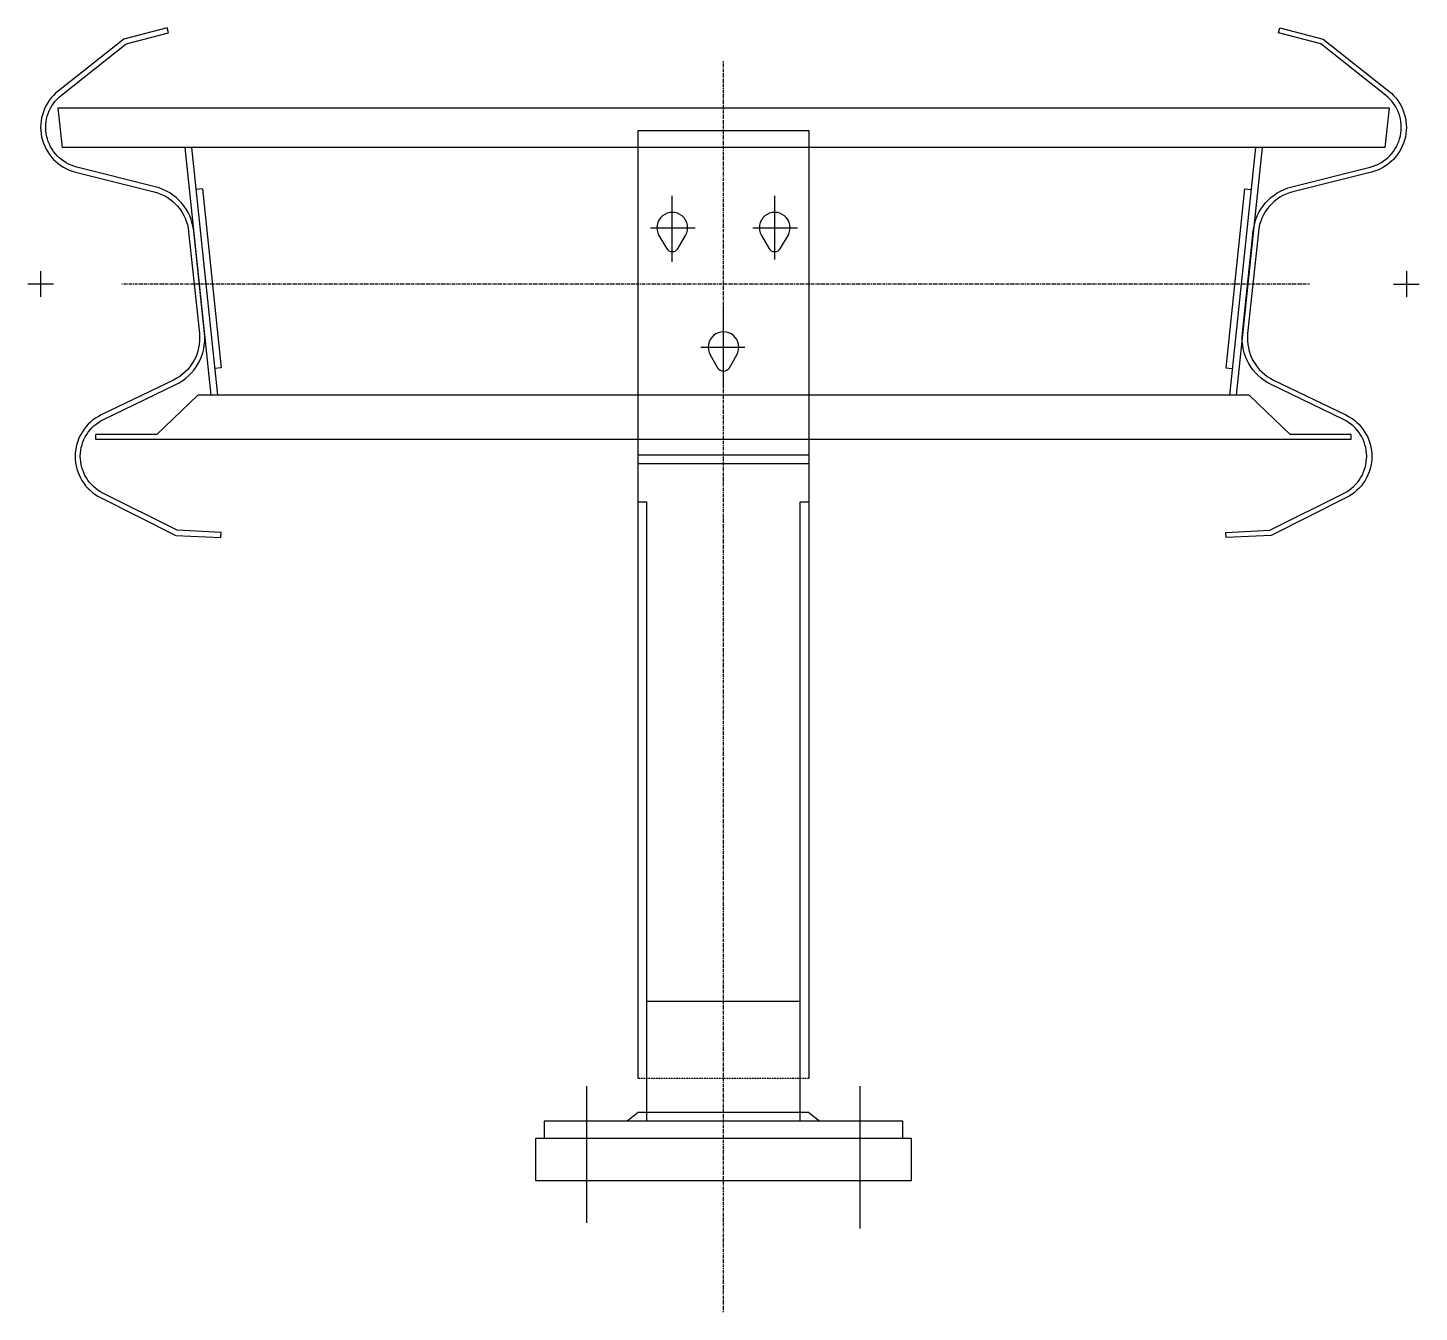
# Model space of a CAD drawing. Header units: millimetres. Extents: x -8 to 807, y -2 to 750.
import ezdxf

# ---------------------------------------------------------------- set-up
doc = ezdxf.new("R2010")
doc.units = ezdxf.units.MM
doc.linetypes.add('DASHDOT', pattern=[1, 0.5, -0.25, 0, -0.25])
doc.linetypes.add('HIDDEN2', pattern=[0.1875, 0.125, -0.0625])

msp = doc.modelspace()

# ---------------------------------------------------------------- linework, layer by layer
at = {"linetype": 'DASHDOT'}
for p, q in [((400, -1.86), (400, 730.51)), ((743.24, 600), (47.45, 600))]:
    msp.add_line(p, q, dxfattribs=at)
at = {"linetype": 'Continuous'}
for p, q in [((790, 703), (10, 703)), ((10, 703), (12.65, 680)), ((790, 703), (787.35, 680)), ((350, 135), (350, 690)), ((350, 690), (450, 690)), ((450, 690), (450, 135)), ((787.35, 680), (12.65, 680)), ((84.54, 680), (99.78, 535)), ((88.38, 680), (103.62, 535)), ((711.62, 680), (696.38, 535)), ((715.46, 680), (700.22, 535)), ((94.76, 655.84), (90.96, 655.44)), ((94.76, 655.84), (105.78, 550.99)), ((705.24, 655.84), (694.22, 550.99)), ((705.24, 655.84), (709.04, 655.44)), ((370, 613.09), (370, 651.61)), ((430, 614.32), (430, 651.61)), ((357.2, 633), (383.36, 633)), ((417.2, 633), (443.36, 633)), ((0, 607.5), (0, 592.5)), ((800, 607.5), (800, 592.5)), ((7.5, 600), (-7.5, 600)), ((792.5, 600), (807.5, 600)), ((400, 540.92), (400, 587.17)), ((386.65, 563), (412.45, 563)), ((105.78, 550.99), (101.98, 550.59)), ((694.22, 550.99), (698.02, 550.59)), ((68, 512), (92, 535)), ((708, 535), (92, 535)), ((708, 535), (732, 512)), ((32.38, 509), (32.38, 512)), ((68, 512), (32.38, 512)), ((767.62, 509), (32.38, 509)), ((767.62, 512), (732, 512)), ((767.62, 509), (767.62, 512)), ((350, 500), (450, 500)), ((350, 495), (450, 495)), ((350, 472.56), (355, 472.56)), ((355, 110), (355, 472.56)), ((445, 110), (445, 472.56)), ((445, 472.56), (450, 472.56)), ((445, 180), (355, 180)), ((320, 50.48), (320, 130.36)), ((480, 47.19), (480, 130.36)), ((350, 115), (343.5, 110)), ((450, 115), (350, 115)), ((450, 115), (456.5, 110)), ((295, 110), (295, 100)), ((505, 110), (295, 110)), ((505, 100), (505, 110)), ((295, 100), (505, 100))]:
    msp.add_line(p, q, dxfattribs=at)
at = {"linetype": 'HIDDEN2'}
msp.add_line((450, 135), (350, 135), dxfattribs=at)
at = {"linetype": 'Continuous'}
for points in [[(105.67, 454.64), (80.03, 455.87), (36.51, 477.65, -0.622923), (36.82, 520.73), (79.16, 541.14, 0.316543), (95.97, 571.3), (89.7, 630.97, 0.314911), (67.16, 656.93), (21.16, 668.47, -0.62263), (12.13, 710.59), (50.1, 740.56), (74.93, 747.1), (74.17, 750), (48.73, 743.3), (10.27, 712.94, 0.62263), (20.43, 665.56), (66.43, 654.02, -0.314911), (86.71, 630.66), (92.98, 570.99, -0.316543), (77.86, 543.84), (35.52, 523.43, 0.622923), (35.16, 474.96), (79.25, 452.9), (105.53, 451.64)], [(694.33, 454.64), (719.97, 455.87), (763.49, 477.65, 0.622923), (763.18, 520.73), (720.84, 541.14, -0.316543), (704.03, 571.3), (710.3, 630.97, -0.314911), (732.84, 656.93), (778.84, 668.47, 0.62263), (787.87, 710.59), (749.9, 740.56), (725.07, 747.1), (725.83, 750), (751.27, 743.3), (789.73, 712.94, -0.62263), (779.57, 665.56), (733.57, 654.02, 0.314911), (713.29, 630.66), (707.02, 570.99, 0.316543), (722.14, 543.84), (764.48, 523.43, -0.622923), (764.84, 474.96), (720.75, 452.9), (694.47, 451.64)], [(366.54, 621, 0.57735), (373.46, 621), (377.79, 628.5, 1.732051), (362.21, 628.5)], [(426.54, 621, 0.57735), (433.46, 621), (437.79, 628.5, 1.732051), (422.21, 628.5)], [(396.54, 551, 0.57735), (403.46, 551), (407.79, 558.5, 1.732051), (392.21, 558.5)]]:
    msp.add_lwpolyline(points, format="xyb", close=True, dxfattribs=at)
msp.add_lwpolyline([(290, 100), (510, 100), (510, 75), (290, 75)], close=True, dxfattribs=at)

doc.saveas('drawing.dxf')
